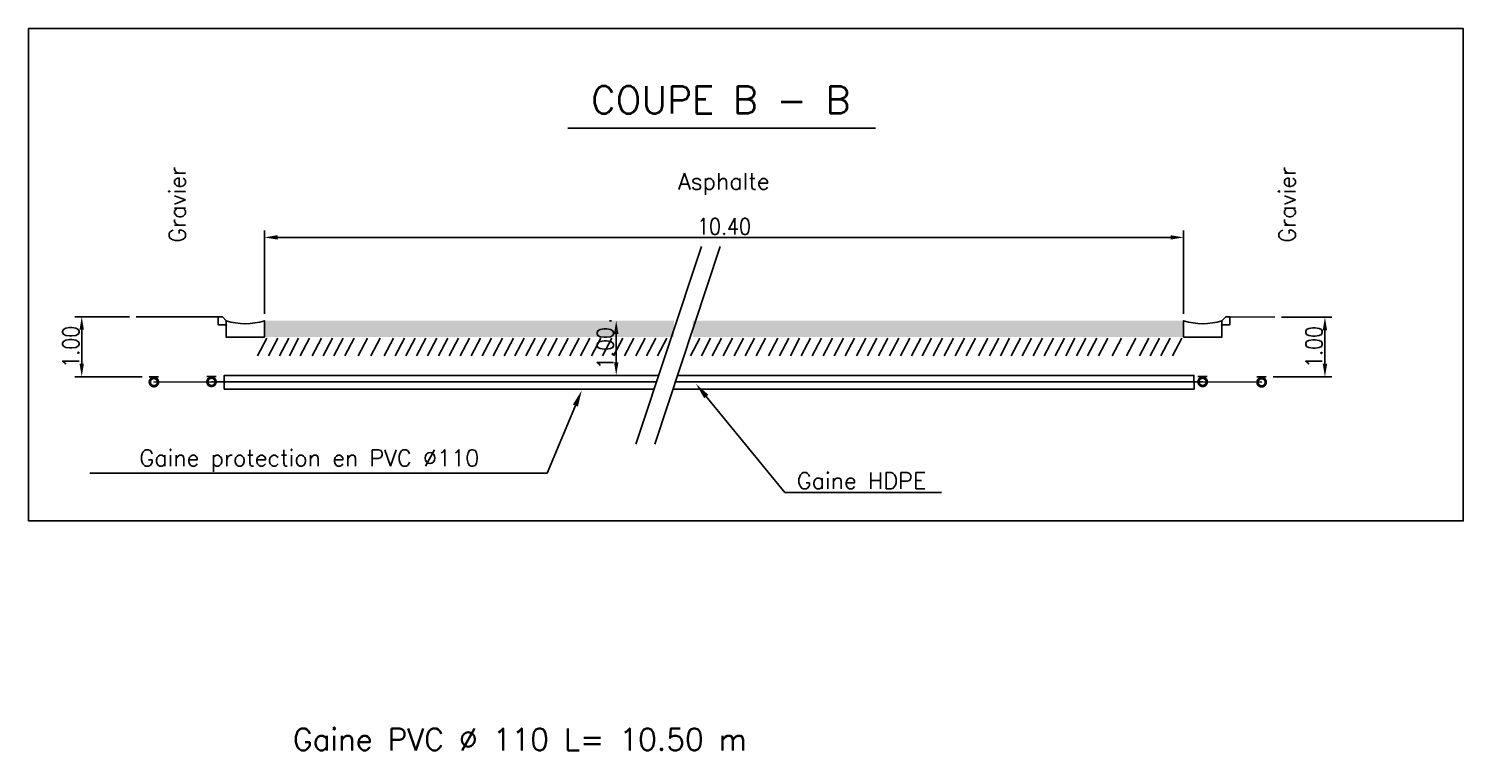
# Model space of a CAD drawing. Header units: millimetres. Extents: x 139000 to 140000, y 124026 to 124498.
# Drawn here: x 139186 to 139317, y 124292.8 to 124358.8 of the extents above; entities that cross this region are included whole.
import ezdxf
from ezdxf.enums import TextEntityAlignment as Align

# ---------------------------------------------------------------- set-up
doc = ezdxf.new("R2010")
doc.units = ezdxf.units.MM
doc.linetypes.add('CENTER2', pattern=[28.575, 19.05, -3.175, 3.175, -3.175])
doc.layers.get('DEFPOINTS').update_dxf_attribs({"linetype": 'CONTINUOUS'})
for name, color, linetype in [('BF05', 7, 'CONTINUOUS'), ('O_100', 6, 'CONTINUOUS'), ('O_400', 7, 'CONTINUOUS')]:
    doc.layers.add(name, color=color, linetype=linetype)
doc.styles.get("Standard").update_dxf_attribs({"font": 'romans.shx', "width": 0.85})
doc.dimstyles.get("Standard").update_dxf_attribs({"dimtxt": 1.5, "dimasz": 1.2, "dimexe": 0.625, "dimexo": 0.625, "dimgap": 0.25, "dimtad": 1, "dimdec": 1, "dimzin": 0, "dimdsep": 46, "dimtxsty": 'Standard', "dimcen": -0.5, "dimadec": 0, "dimazin": 0, "dimtfac": 1, "dimtdec": 1, "dimtmove": 0, "dimatfit": 3, "dimfxl": 0, "dimtolj": 1, "dimtzin": 0, "dimarcsym": 0})

# ---------------------------------------------------------------- blocks, each defined once
blk = doc.blocks.new('*D85')
at = {"layer": 'BF05', "color": 0, "linetype": 'Continuous', "lineweight": -2, "transparency": 16777216}
for p, q in [((139207.49, 124332.76), (139207.49, 124340.38)), ((139208.69, 124339.75), (139290.29, 124339.75)), ((139291.49, 124332.76), (139291.49, 124340.38))]:
    blk.add_line(p, q, dxfattribs=at)
at = {"layer": 'BF05', "color": 0, "linetype": 'Continuous', "transparency": 16777216}
for points in [[(139208.69, 124339.95), (139208.69, 124339.55), (139207.49, 124339.75)], [(139290.29, 124339.95), (139290.29, 124339.55), (139291.49, 124339.75)]]:
    blk.add_solid(points, dxfattribs=at)
at = {"layer": 'DEFPOINTS', "color": 0, "linetype": 'Continuous', "transparency": 16777216}
for p in [(139291.49, 124339.75), (139207.49, 124332.13), (139291.49, 124332.13)]:
    blk.add_point(p, dxfattribs=at)
at = {"layer": 'BF05', "color": 0, "linetype": 'Continuous', "transparency": 16777216, "insert": (139249.49, 124340.75), "char_height": 1.5, "attachment_point": 5}
blk.add_mtext('\\A1;10.40', dxfattribs=at)
blk = doc.blocks.new('*D86')
at = {"layer": 'BF05', "color": 0, "linetype": 'Continuous', "lineweight": -2, "transparency": 16777216}
for p, q in [((139195.15, 124332.5), (139190.18, 124332.5)), ((139190.8, 124331.3), (139190.8, 124328.21)), ((139196.33, 124327.01), (139190.18, 124327.01))]:
    blk.add_line(p, q, dxfattribs=at)
at = {"layer": 'BF05', "color": 0, "linetype": 'Continuous', "transparency": 16777216}
for points in [[(139190.6, 124331.3), (139191, 124331.3), (139190.8, 124332.5)], [(139190.6, 124328.21), (139191, 124328.21), (139190.8, 124327.01)]]:
    blk.add_solid(points, dxfattribs=at)
at = {"layer": 'DEFPOINTS', "color": 0, "linetype": 'Continuous', "transparency": 16777216}
for p in [(139195.77, 124332.5), (139190.8, 124327.01), (139196.96, 124327.01)]:
    blk.add_point(p, dxfattribs=at)
at = {"layer": 'BF05', "color": 0, "linetype": 'Continuous', "transparency": 16777216, "insert": (139189.8, 124329.75), "char_height": 1.5, "attachment_point": 5, "rotation": 90}
blk.add_mtext('\\A1;1.00', dxfattribs=at)
blk = doc.blocks.new('*D99')
at = {"layer": 'BF05', "color": 0, "linetype": 'Continuous', "lineweight": -2, "transparency": 16777216}
for p, q in [((139239.21, 124332.13), (139239.02, 124332.13)), ((139239.64, 124328.33), (139239.64, 124330.93)), ((139239.21, 124327.13), (139239.02, 124327.13))]:
    blk.add_line(p, q, dxfattribs=at)
at = {"layer": 'BF05', "color": 0, "linetype": 'Continuous', "transparency": 16777216}
for points in [[(139239.44, 124330.93), (139239.84, 124330.93), (139239.64, 124332.13)], [(139239.44, 124328.33), (139239.84, 124328.33), (139239.64, 124327.13)]]:
    blk.add_solid(points, dxfattribs=at)
at = {"layer": 'DEFPOINTS', "color": 0, "linetype": 'Continuous', "transparency": 16777216}
for p in [(139239.64, 124332.13), (139239.83, 124332.13), (139239.83, 124327.13)]:
    blk.add_point(p, dxfattribs=at)
at = {"layer": 'BF05', "color": 0, "linetype": 'Continuous', "transparency": 16777216, "insert": (139238.64, 124329.63), "char_height": 1.5, "attachment_point": 5, "rotation": 90}
blk.add_mtext('\\A1;1.00', dxfattribs=at)
blk = doc.blocks.new('*D100')
at = {"layer": 'BF05', "color": 0, "linetype": 'Continuous', "lineweight": -2, "transparency": 16777216}
for p, q in [((139300.44, 124332.46), (139305.03, 124332.46)), ((139304.4, 124331.26), (139304.4, 124328.19)), ((139299.66, 124326.99), (139305.03, 124326.99))]:
    blk.add_line(p, q, dxfattribs=at)
at = {"layer": 'BF05', "color": 0, "linetype": 'Continuous', "transparency": 16777216}
for points in [[(139304.2, 124331.26), (139304.6, 124331.26), (139304.4, 124332.46)], [(139304.2, 124328.19), (139304.6, 124328.19), (139304.4, 124326.99)]]:
    blk.add_solid(points, dxfattribs=at)
at = {"layer": 'DEFPOINTS', "color": 0, "linetype": 'Continuous', "transparency": 16777216}
for p in [(139299.82, 124332.46), (139299.03, 124326.99), (139304.4, 124326.99)]:
    blk.add_point(p, dxfattribs=at)
at = {"layer": 'BF05', "color": 0, "linetype": 'Continuous', "transparency": 16777216, "insert": (139303.4, 124329.73), "char_height": 1.5, "attachment_point": 5, "rotation": 90}
blk.add_mtext('\\A1;1.00', dxfattribs=at)

msp = doc.modelspace()

# ---------------------------------------------------------------- linework, layer by layer
at = {"layer": 'BF05', "linetype": 'CENTER2'}
for p, q in [((139247.42, 124338.92), (139240.84, 124319.08)), ((139249.15, 124338.92), (139242.57, 124319.08))]:
    msp.add_line(p, q, dxfattribs=at)
at = {"layer": 'BF05'}
for p, q in [((139203.26, 124332.5), (139195.77, 124332.5)), ((139295.72, 124332.5), (139299.82, 124332.46))]:
    msp.add_line(p, q, dxfattribs=at)
at = {"layer": 'BF05', "linetype": 'Continuous'}
for p, q in [((139207.72, 124330.54), (139206.87, 124328.92)), ((139208.72, 124330.54), (139207.87, 124328.92)), ((139209.72, 124330.54), (139208.87, 124328.92)), ((139210.62, 124330.54), (139209.77, 124328.92)), ((139211.62, 124330.54), (139210.77, 124328.92)), ((139212.7, 124330.54), (139211.85, 124328.92)), ((139213.7, 124330.54), (139212.85, 124328.92)), ((139214.7, 124330.54), (139213.85, 124328.92)), ((139215.7, 124330.54), (139214.85, 124328.92)), ((139216.92, 124330.54), (139216.07, 124328.92)), ((139218.08, 124330.54), (139217.23, 124328.92)), ((139219.28, 124330.54), (139218.43, 124328.92)), ((139220.28, 124330.54), (139219.43, 124328.92)), ((139221.28, 124330.54), (139220.43, 124328.92)), ((139222.24, 124330.54), (139221.39, 124328.92)), ((139223.24, 124330.54), (139222.39, 124328.92)), ((139224.24, 124330.54), (139223.39, 124328.92)), ((139225.24, 124330.54), (139224.39, 124328.92)), ((139226.24, 124330.54), (139225.39, 124328.92)), ((139227.24, 124330.54), (139226.39, 124328.92)), ((139228.24, 124330.54), (139227.39, 124328.92)), ((139229.24, 124330.54), (139228.39, 124328.92)), ((139230.24, 124330.54), (139229.39, 124328.92)), ((139231.24, 124330.54), (139230.39, 124328.92)), ((139232.24, 124330.54), (139231.39, 124328.92)), ((139233.24, 124330.54), (139232.39, 124328.92)), ((139234.24, 124330.54), (139233.39, 124328.92)), ((139235.24, 124330.54), (139234.39, 124328.92)), ((139236.24, 124330.54), (139235.39, 124328.92)), ((139237.24, 124330.54), (139236.39, 124328.92)), ((139238.24, 124330.54), (139237.39, 124328.92)), ((139239.24, 124330.54), (139238.39, 124328.92)), ((139240.24, 124330.54), (139239.39, 124328.92)), ((139241.24, 124330.54), (139240.39, 124328.92)), ((139242.27, 124330.54), (139241.42, 124328.92)), ((139243.27, 124330.54), (139242.42, 124328.92)), ((139244.27, 124330.54), (139243.42, 124328.92)), ((139247.27, 124330.54), (139246.42, 124328.92)), ((139248.27, 124330.54), (139247.42, 124328.92)), ((139249.27, 124330.54), (139248.42, 124328.92)), ((139250.27, 124330.54), (139249.42, 124328.92)), ((139251.27, 124330.54), (139250.42, 124328.92)), ((139252.27, 124330.54), (139251.42, 124328.92)), ((139253.27, 124330.54), (139252.42, 124328.92)), ((139254.4, 124330.54), (139253.55, 124328.92)), ((139255.4, 124330.54), (139254.55, 124328.92)), ((139256.4, 124330.54), (139255.55, 124328.92)), ((139257.4, 124330.54), (139256.55, 124328.92)), ((139258.4, 124330.54), (139257.55, 124328.92)), ((139259.4, 124330.54), (139258.55, 124328.92)), ((139260.4, 124330.54), (139259.55, 124328.92)), ((139261.4, 124330.54), (139260.55, 124328.92)), ((139262.46, 124330.54), (139261.61, 124328.92)), ((139263.46, 124330.54), (139262.61, 124328.92)), ((139264.46, 124330.54), (139263.61, 124328.92)), ((139265.46, 124330.54), (139264.61, 124328.92)), ((139266.46, 124330.54), (139265.61, 124328.92)), ((139267.46, 124330.54), (139266.61, 124328.92)), ((139268.46, 124330.54), (139267.61, 124328.92)), ((139269.46, 124330.54), (139268.61, 124328.92)), ((139270.46, 124330.54), (139269.61, 124328.92)), ((139271.46, 124330.54), (139270.61, 124328.92)), ((139272.46, 124330.54), (139271.61, 124328.92)), ((139273.59, 124330.54), (139272.74, 124328.92)), ((139274.59, 124330.54), (139273.74, 124328.92)), ((139275.59, 124330.54), (139274.74, 124328.92)), ((139276.59, 124330.54), (139275.74, 124328.92)), ((139277.59, 124330.54), (139276.74, 124328.92)), ((139278.59, 124330.54), (139277.74, 124328.92)), ((139279.59, 124330.54), (139278.74, 124328.92)), ((139280.59, 124330.54), (139279.74, 124328.92)), ((139281.56, 124330.54), (139280.71, 124328.92)), ((139282.56, 124330.54), (139281.71, 124328.92)), ((139283.56, 124330.54), (139282.71, 124328.92)), ((139284.56, 124330.54), (139283.71, 124328.92)), ((139285.8, 124330.54), (139284.95, 124328.92)), ((139287.13, 124330.54), (139286.28, 124328.92)), ((139288.32, 124330.54), (139287.47, 124328.92)), ((139289.27, 124330.54), (139288.42, 124328.92)), ((139290.27, 124330.54), (139289.42, 124328.92)), ((139291.31, 124330.54), (139290.46, 124328.92)), ((139196.96, 124327.01), (139197.81, 124327.01)), ((139202.22, 124327.03), (139203.07, 124327.03)), ((139292.79, 124327.03), (139293.64, 124327.03)), ((139298.18, 124326.99), (139299.03, 124326.99)), ((139235.91, 124324.37), (139233.32, 124318.19)), ((139233.32, 124318.19), (139191.54, 124318.19))]:
    msp.add_line(p, q, dxfattribs=at)
msp.add_lwpolyline([(139185.95, 124358.84), (139185.95, 124313.83), (139317.04, 124313.83), (139317.04, 124358.84)], close=True, dxfattribs=at)
for points in [[(139235.22, 124349.74), (139263.32, 124349.74)], [(139203.83, 124325.88), (139203.83, 124327.13), (139243.51, 124327.13)], [(139245.24, 124327.13), (139292.43, 124327.13), (139292.45, 124325.88), (139244.82, 124325.88)], [(139243.09, 124325.88), (139203.83, 124325.88)]]:
    msp.add_lwpolyline(points, dxfattribs=at)
at = {"layer": 'BF05', "flags": 128}
for points in [[(139203.26, 124332.5), (139203.65, 124332.5), (139203.99, 124332.13), (139203.99, 124331.76), (139203.26, 124331.76)], [(139295.72, 124332.5), (139295.33, 124332.5), (139294.99, 124332.13), (139294.99, 124331.76), (139295.72, 124331.76)]]:
    msp.add_lwpolyline(points, close=True, dxfattribs=at)
for points in [[(139203.99, 124332.13), (139203.99, 124330.63), (139207.49, 124330.63), (139207.49, 124332.13, -0.157721)], [(139294.99, 124332.13), (139294.99, 124330.63), (139291.49, 124330.63), (139291.49, 124332.13, 0.157721)]]:
    msp.add_lwpolyline(points, format="xyb", close=True, dxfattribs=at)
at = {"layer": 'BF05', "linetype": 'Continuous', "const_width": 1.5}
for points in [[(139207.49, 124331.38), (139244.92, 124331.38)], [(139246.64, 124331.38), (139291.49, 124331.38)]]:
    msp.add_lwpolyline(points, dxfattribs=at)
at = {"layer": 'BF05', "linetype": 'Continuous'}
msp.add_solid([(139235.68, 124324.47), (139236.14, 124324.28), (139236.49, 124325.76)], dxfattribs=at)
at = {"layer": 'O_100', "linetype": 'Continuous'}
for p, q in [((139247.87, 124325.2), (139255.05, 124316.41)), ((139255.05, 124316.41), (139269.35, 124316.41))]:
    msp.add_line(p, q, dxfattribs=at)
at = {"layer": 'O_100', "linetype": 'Continuous', "const_width": 0.25, "flags": 128}
for points in [[(139197.02, 124326.52, 1), (139197.77, 124326.52, 1)], [(139202.28, 124326.54, 1), (139203.03, 124326.54, 1)], [(139292.85, 124326.54, 1), (139293.6, 124326.54, 1)], [(139298.24, 124326.5, 1), (139298.99, 124326.5, 1)]]:
    msp.add_lwpolyline(points, format="xyb", close=True, dxfattribs=at)
at = {"layer": 'O_100', "flags": 128}
for points in [[(139197.4, 124326.52), (139197.4, 124326.52), (139202.66, 124326.54), (139243.31, 124326.54)], [(139245.04, 124326.54), (139293.23, 124326.54), (139298.62, 124326.5), (139298.62, 124326.5)]]:
    msp.add_lwpolyline(points, dxfattribs=at)
at = {"layer": 'O_100', "linetype": 'Continuous'}
msp.add_solid([(139247.68, 124325.04), (139248.06, 124325.36), (139246.92, 124326.36)], dxfattribs=at)

# ---------------------------------------------------------------- texts
at = {"layer": 'BF05', "linetype": 'Continuous'}
for s, height, p in [('COUPE B - B', 2.5, (139249.18, 124352.32)), ('Asphalte', 1.5, (139249.47, 124344.63)), ('Gaine protection en PVC %%c110', 1.5, (139211.6, 124319.36))]:
    msp.add_text(s, height=height, dxfattribs=at).set_placement(p, align=Align.MIDDLE)
for p in [(139199.5, 124342.73), (139300.91, 124342.73)]:
    msp.add_text('Gravier', height=1.5, rotation=90, dxfattribs=at).set_placement(p, align=Align.MIDDLE)
at = {"layer": 'O_100', "linetype": 'Continuous'}
msp.add_text('Gaine HDPE', height=1.5, dxfattribs=at).set_placement((139262.06, 124317.53), align=Align.MIDDLE)
at = {"layer": 'O_400', "linetype": 'Continuous'}
msp.add_text('Gaine PVC %%C 110 L= 10.50 m', height=2, dxfattribs=at).set_placement((139230.84, 124293.89), align=Align.MIDDLE)

# ---------------------------------------------------------------- dimensions: what is measured, and where the dimension line sits
at = {"layer": 'BF05', "linetype": 'Continuous'}
dim = msp.add_linear_dim(base=(139291.49, 124339.75), p1=(139207.49, 124332.13), p2=(139291.49, 124332.13), text='10.40', dimstyle='Standard', dxfattribs=at)
dim.commit()
dim.dimension.update_dxf_attribs({"geometry": '*D85', "text_midpoint": (139249.49, 124340.75)})
for base, p1, p2, picture, middle in [((139190.8, 124327.01), (139195.77, 124332.5), (139196.96, 124327.01), '*D86', (139189.8, 124329.75)), ((139239.64, 124332.13), (139239.83, 124327.13), (139239.83, 124332.13), '*D99', (139238.64, 124329.63)), ((139304.4, 124326.99), (139299.82, 124332.46), (139299.03, 124326.99), '*D100', (139303.4, 124329.73))]:
    dim = msp.add_linear_dim(base=base, p1=p1, p2=p2, angle=90, text='1.00', dimstyle='Standard', dxfattribs=at)
    dim.commit()
    dim.dimension.update_dxf_attribs({"geometry": picture, "text_midpoint": middle})

doc.saveas('drawing.dxf')
